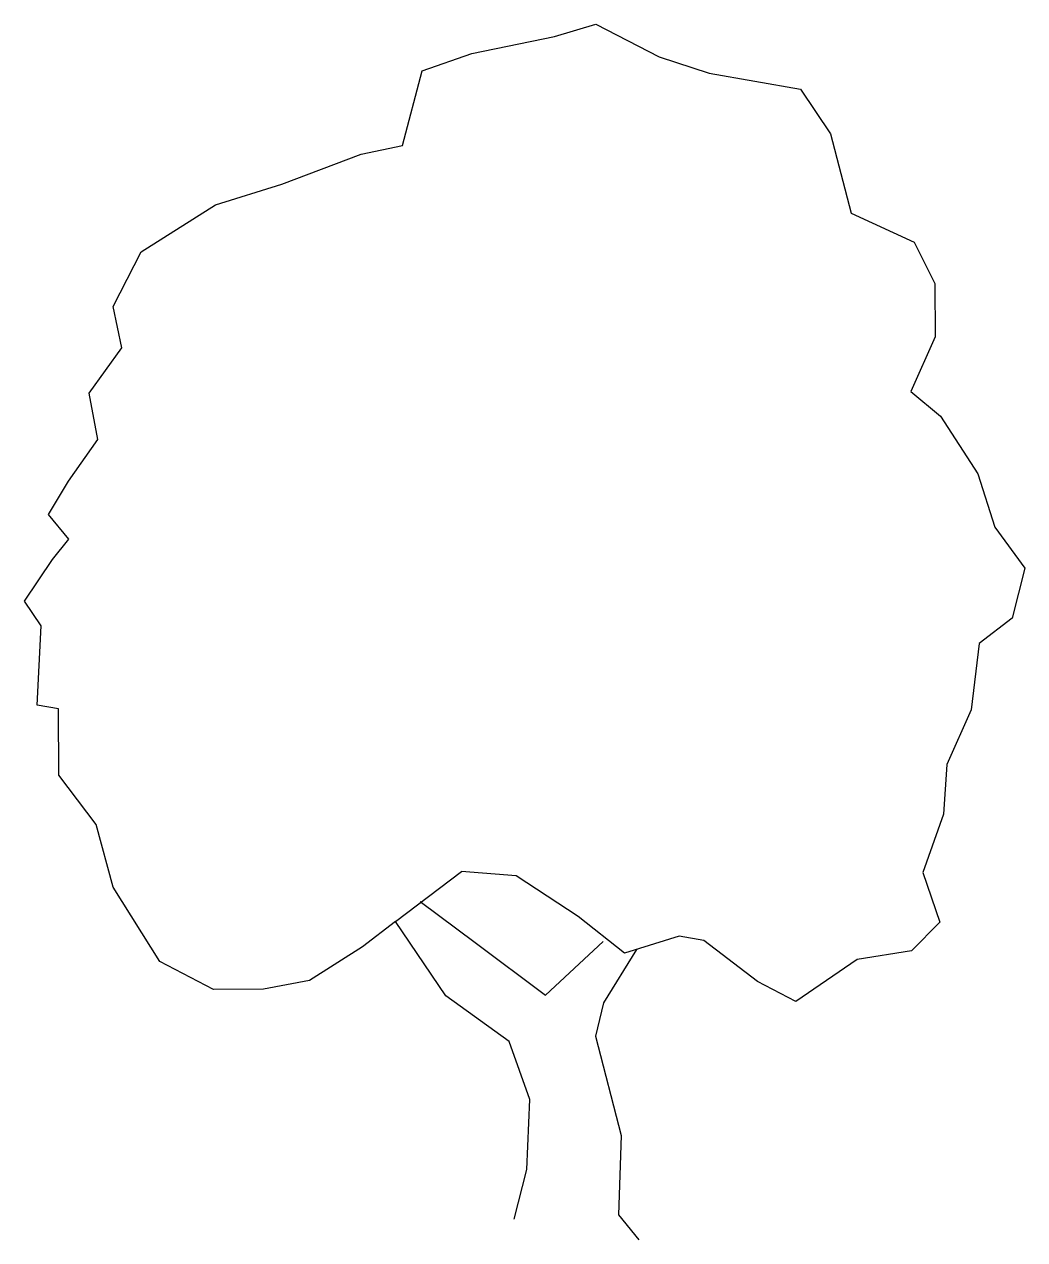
# Model space of a CAD drawing. Extents: x 96.4 to 120.1, y 294.2 to 323.
import ezdxf

# ---------------------------------------------------------------- set-up
doc = ezdxf.new("R2010")
doc.units = 0
doc.header["$LTSCALE"] = 12
doc.header["$MEASUREMENT"] = 0
doc.layers.get('0').update_dxf_attribs({"linetype": 'CONTINUOUS'})

# ---------------------------------------------------------------- blocks, each defined once
blk = doc.blocks.new('TREE23E')
for p, q in [((-0.00261, 0.13775), (0.00229, 0.13919)), ((0.00229, 0.13919), (0.00977, 0.13532)), ((-0.01242, 0.13571), (-0.00261, 0.13775)), ((-0.0183, 0.13369), (-0.01242, 0.13571)), ((0.00977, 0.13532), (0.01568, 0.1334)), ((-0.02062, 0.12483), (-0.0183, 0.13369)), ((0.01568, 0.1334), (0.0265, 0.13152)), ((0.0265, 0.13152), (0.03005, 0.12621)), ((0.03005, 0.12621), (0.03251, 0.11682)), ((-0.02552, 0.12381), (-0.02062, 0.12483)), ((-0.0349, 0.12023), (-0.02552, 0.12381)), ((-0.04275, 0.11778), (-0.0349, 0.12023)), ((-0.05155, 0.11223), (-0.04275, 0.11778)), ((0.03251, 0.11682), (0.03998, 0.11337)), ((0.03998, 0.11337), (0.04241, 0.10848)), ((-0.05487, 0.10575), (-0.05155, 0.11223)), ((0.04241, 0.10848), (0.04246, 0.10216)), ((-0.05384, 0.10084), (-0.05487, 0.10575)), ((-0.05773, 0.09548), (-0.05384, 0.10084)), ((0.04246, 0.10216), (0.03956, 0.09568)), ((-0.05671, 0.09001), (-0.05773, 0.09548)), ((0.03956, 0.09568), (0.04309, 0.09276)), ((0.04309, 0.09276), (0.0475, 0.08591)), ((-0.06018, 0.08507), (-0.05671, 0.09001)), ((-0.06254, 0.08112), (-0.06018, 0.08507)), ((0.0475, 0.08591), (0.04951, 0.07961)), ((-0.06013, 0.07819), (-0.06254, 0.08112)), ((0.04951, 0.07961), (0.05306, 0.07473)), ((-0.06207, 0.07579), (-0.06013, 0.07819)), ((-0.0654, 0.07085), (-0.06207, 0.07579)), ((0.05306, 0.07473), (0.05156, 0.06882)), ((-0.06341, 0.06792), (-0.0654, 0.07085)), ((-0.0639, 0.05851), (-0.06341, 0.06792)), ((0.05156, 0.06882), (0.04766, 0.06584)), ((0.04766, 0.06584), (0.04673, 0.05797)), ((-0.06137, 0.0581), (-0.0639, 0.05851)), ((-0.06131, 0.05024), (-0.06137, 0.0581)), ((0.04673, 0.05797), (0.04384, 0.05149)), ((0.04384, 0.05149), (0.04346, 0.04559)), ((-0.05691, 0.04438), (-0.06131, 0.05024)), ((0.04346, 0.04559), (0.04099, 0.03869)), ((-0.05489, 0.03696), (-0.05691, 0.04438)), ((-0.02144, 0.03287), (-0.01363, 0.03882)), ((-0.00716, 0.03831), (-0.01363, 0.03882)), ((0.00017, 0.03346), (-0.00716, 0.03831)), ((0.04099, 0.03869), (0.043, 0.03281)), ((-0.04934, 0.02815), (-0.05489, 0.03696)), ((-0.01851, 0.03527), (-0.01202, 0.03041)), ((0.00568, 0.02915), (0.00017, 0.03346)), ((-0.02144, 0.03287), (-0.02535, 0.02989)), ((-0.01548, 0.02407), (-0.02144, 0.03287)), ((0.043, 0.03281), (0.03966, 0.02941)), ((-0.01202, 0.03041), (-0.00368, 0.02416)), ((-0.00368, 0.02416), (0.00315, 0.03053)), ((0.01213, 0.03116), (0.00568, 0.02915)), ((0.01508, 0.03062), (0.01213, 0.03116)), ((0.02143, 0.02576), (0.01508, 0.03062)), ((-0.02535, 0.02989), (-0.03164, 0.02591)), ((0.00708, 0.02958), (0.0032, 0.02323)), ((0.03966, 0.02941), (0.03321, 0.02838)), ((-0.043, 0.02483), (-0.04934, 0.02815)), ((0.03321, 0.02838), (0.02595, 0.02341)), ((-0.0371, 0.02488), (-0.043, 0.02483)), ((-0.03164, 0.02591), (-0.0371, 0.02488)), ((0.02595, 0.02341), (0.02143, 0.02576)), ((-0.00799, 0.01865), (-0.01548, 0.02407)), ((0.0032, 0.02323), (0.00225, 0.01929)), ((0.00225, 0.01929), (0.00529, 0.00752)), ((-0.00555, 0.01179), (-0.00799, 0.01865)), ((-0.00591, 0.0035), (-0.00555, 0.01179)), ((0.00529, 0.00752), (0.00494, -0.00189)), ((-0.00741, -0.0024), (-0.00591, 0.0035)), ((0.00494, -0.00189), (0.00735, -0.00482))]:
    blk.add_line(p, q)

msp = doc.modelspace()

# ---------------------------------------------------------------- block references
at = {"xscale": 200, "yscale": 200, "zscale": 200}
msp.add_blockref('TREE23E', (109.447, 295.177), dxfattribs=at)

doc.saveas('drawing.dxf')
